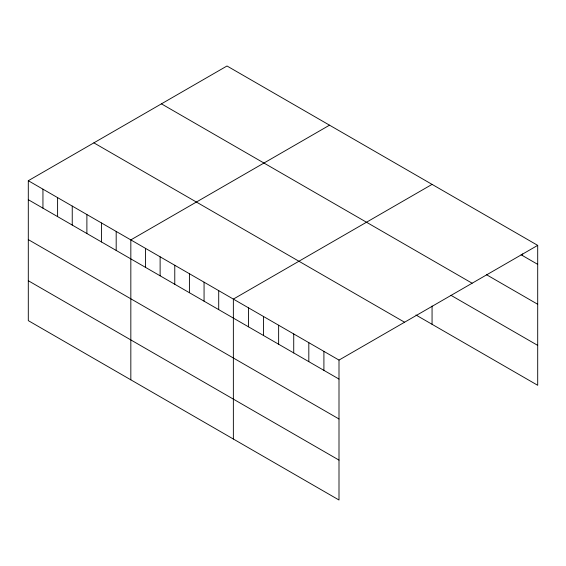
<?xml version="1.0" encoding="UTF-8"?>
<svg xmlns="http://www.w3.org/2000/svg" width="566" height="566" viewBox="0 0 566 566"><rect width="100%" height="100%" fill="white"/><g stroke="black" fill="none" stroke-linecap="round" stroke-linejoin="round"><path stroke-width="0.85" d="M28.3 180.71L338.999 360.082L338.999 500.011L28.3 320.632L28.3 180.71L227.001 65.989L537.7 245.368L537.7 385.29L415.953 315M329.532 125.178L130.831 239.899L130.831 379.828M432.063 184.375L233.362 299.096L233.362 439.025M338.999 360.082L537.7 245.368M521.102 254.771L537.7 264.357M486.392 274.644L537.7 304.267M161.43 103.847L472.129 283.219M450.925 295.289L537.7 345.387M93.871 142.851L404.57 322.231M28.3 199.699L338.999 379.078M28.3 239.609L338.999 418.989M28.3 280.729L338.999 460.108M522.609 253.915L522.609 255.648M432.063 306.015L432.063 324.304M323.908 351.373L323.908 370.362M308.817 342.656L308.817 361.653M293.726 333.947L293.726 352.936M278.635 325.238L278.635 344.227M263.544 316.521L263.544 335.518M248.453 307.812L248.453 326.801M218.709 290.641L218.709 309.63M204.064 282.186L204.064 301.176M189.419 273.725L189.419 292.721M174.774 265.27L174.774 284.266M160.121 256.815L160.121 275.805M145.476 248.361L145.476 267.35M116.186 231.444L116.186 250.441M101.533 222.99L101.533 241.979M86.888 214.535L86.888 233.525M72.243 206.074L72.243 225.07M57.598 197.619L57.598 216.615M42.945 189.164L42.945 208.154"/></g></svg>
